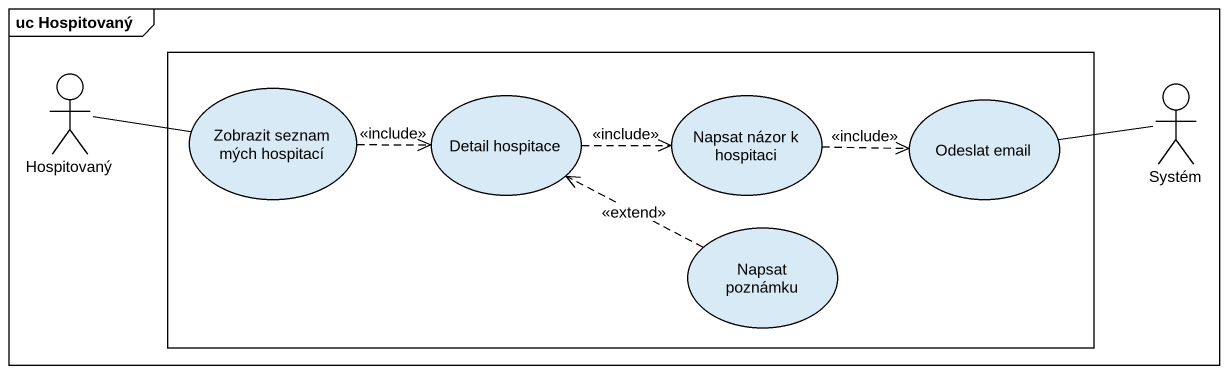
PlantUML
@startuml
mainframe uc Hospitovaný
rectangle " " as rectangle1 {
  usecase "Zobrazit seznam mých hospitací" as Zobrazit_seznam_mých
  usecase "Detail hospitace" as Detail_hospitace
  usecase "Napsat názor k hospitaci" as Napsat_názor_k_hospitaci
  usecase "Odeslat email" as Odeslat_email
  usecase "Napsat poznámku" as Napsat_poznámku
}
actor Hospitovaný
actor Systém
Hospitovaný -right- Zobrazit_seznam_mých
Zobrazit_seznam_mých .right.> Detail_hospitace : <<include>>
Detail_hospitace .right.> Napsat_názor_k_hospitaci : <<include>>
Napsat_názor_k_hospitaci .right.> Odeslat_email : <<include>>
Odeslat_email -right- Systém
Napsat_poznámku .left.> Detail_hospitace : <<extend>>
@enduml
